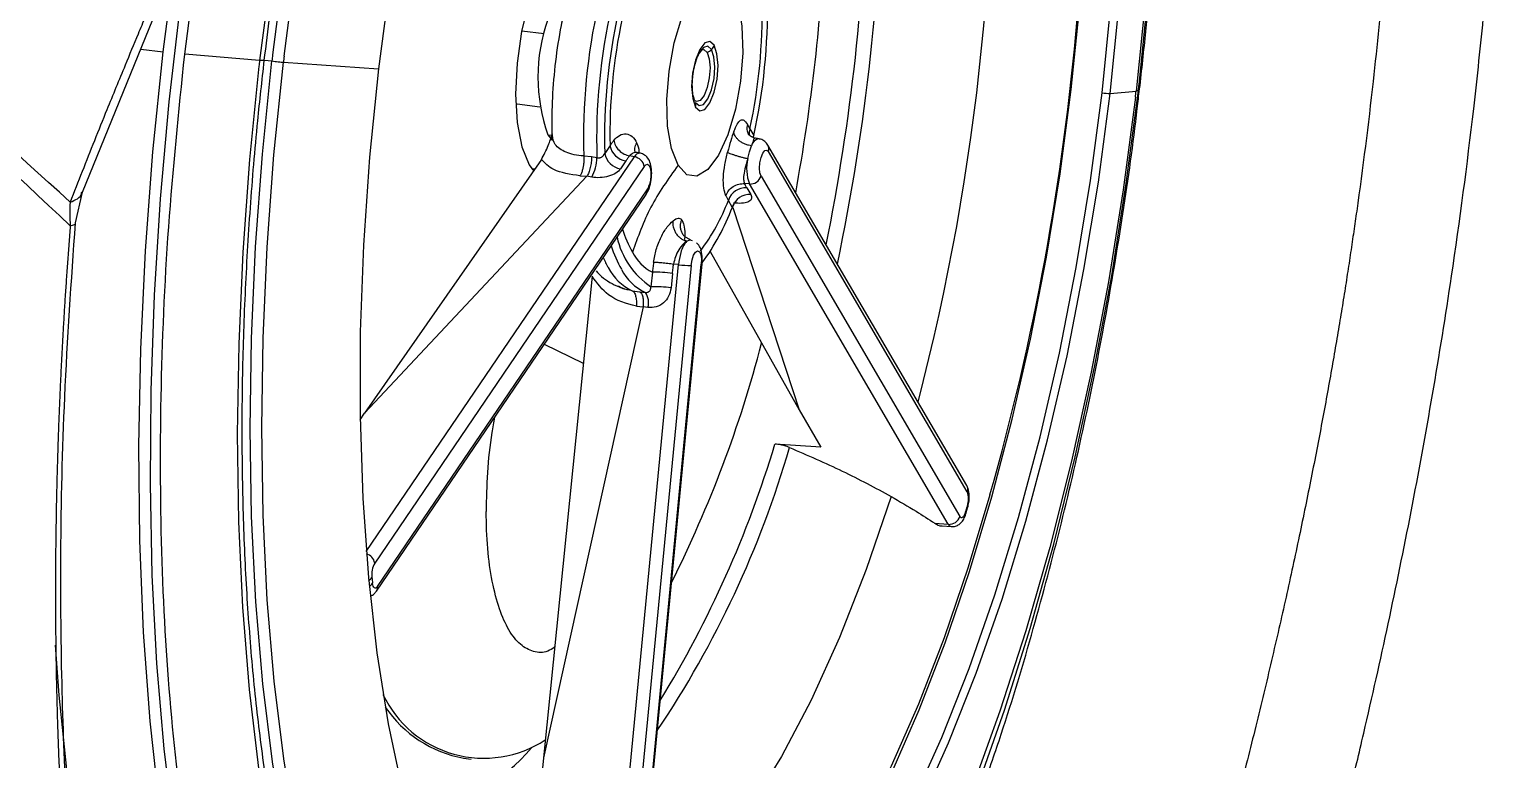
# Model space of a CAD drawing. Extents: x 525 to 613, y 487 to 635.
# Drawn here: x 536.536 to 539.407, y 549.477 to 550.895 of the extents above; entities that cross this region are included whole.
import ezdxf

# ---------------------------------------------------------------- set-up
doc = ezdxf.new("R2010")
doc.units = 0
doc.header["$MEASUREMENT"] = 0
doc.layers.add('1', color=4, linetype='Continuous')
doc.layers.add('STD TEST', color=3, linetype='Continuous')

# ---------------------------------------------------------------- blocks, each defined once
blk = doc.blocks.new('2023 VANGUARD')
at = {"layer": '1', "color": 3, "linetype": 'Continuous', "lineweight": 25}
for p, q in [((-32.3208, -42.1117), (-32.1768, -41.7588)), ((-31.4672, -41.7983), (-31.424, -41.8038)), ((-32.2074, -41.8337), (-32.1637, -41.8394)), ((-31.9764, -41.8558), (-32.122, -41.8439)), ((-31.9673, -41.8551), (-31.9525, -41.8569)), ((-31.9303, -41.8593), (-31.7458, -41.872)), ((-30.3243, -41.9204), (-30.2738, -41.9158)), ((-31.476, -41.9403), (-31.4323, -41.9459)), ((-31.4163, -42.0003), (-31.4089, -42.0103)), ((-31.4163, -42.0003), (-31.409, -42.0012)), ((-31.0241, -41.9887), (-31.0165, -42.0017)), ((-31.0174, -42.0056), (-31.0165, -42.0017)), ((-31.2957, -42.0213), (-31.306, -42.0365)), ((-31.0246, -42.0332), (-31.0207, -42.0217)), ((-31.0061, -42.0081), (-31.0164, -42.0062)), ((-30.6029, -42.6817), (-30.9892, -42.0205)), ((-31.4292, -42.0482), (-31.7725, -42.5409)), ((-31.7695, -42.8099), (-31.2485, -42.0432)), ((-31.3468, -42.0415), (-31.3318, -42.0427)), ((-31.3318, -42.0427), (-31.3212, -42.0445)), ((-31.265, -42.0512), (-31.2753, -42.0664)), ((-31.2485, -42.0432), (-31.258, -42.0415)), ((-31.2364, -42.0361), (-31.248, -42.034)), ((-31.0281, -42.0465), (-31.0246, -42.0332)), ((-30.6017, -42.694), (-30.9879, -42.0328)), ((-31.3405, -42.081), (-31.7725, -42.5409)), ((-31.2292, -42.0618), (-31.7528, -42.8324)), ((-31.4426, -42.0674), (-31.4474, -42.0668)), ((-31.3541, -42.0802), (-31.3405, -42.081)), ((-31.3314, -42.0826), (-31.3405, -42.081)), ((-31.0023, -42.0808), (-30.6161, -42.742)), ((-32.3343, -42.1714), (-32.3208, -42.1117)), ((-31.7494, -42.8867), (-31.2258, -42.1162)), ((-31.7474, -42.878), (-31.2238, -42.1075)), ((-31.0248, -42.0959), (-31.0344, -42.0952)), ((-31.0298, -42.1036), (-31.0222, -42.1166)), ((-30.6386, -42.7571), (-31.0248, -42.0959)), ((-31.0582, -42.1407), (-31.0658, -42.1277)), ((-31.0575, -42.1415), (-30.9283, -42.5349)), ((-31.0513, -42.1334), (-31.0544, -42.1331)), ((-31.1395, -42.2041), (-31.1502, -42.1983)), ((-31.1464, -42.2068), (-31.1407, -42.2041)), ((-31.1407, -42.2041), (-31.1362, -42.2056)), ((-31.1013, -42.2271), (-30.9283, -42.5349)), ((-31.3, -43.6844), (-31.1626, -42.2526)), ((-31.1382, -42.254), (-31.2756, -43.6857)), ((-31.2557, -43.6833), (-31.1184, -42.2516)), ((-31.2544, -43.6829), (-31.117, -42.2511)), ((-31.1626, -42.2526), (-31.1723, -42.2514)), ((-31.3307, -42.2749), (-31.4251, -43.2106)), ((-31.2135, -42.2674), (-31.2162, -42.2956)), ((-31.1744, -42.2696), (-31.1771, -42.2977)), ((-31.2526, -42.3033), (-31.2378, -42.3051)), ((-31.2378, -42.3051), (-31.2271, -42.3065)), ((-31.2313, -42.3348), (-31.4251, -43.2106)), ((-31.2446, -42.3335), (-31.2313, -42.3348)), ((-31.2222, -42.3359), (-31.2313, -42.3348)), ((-31.4236, -42.4073), (-31.3478, -42.4443)), ((-31.7813, -42.5538), (-31.7725, -42.5409)), ((-30.9283, -42.5349), (-30.886, -42.6074)), ((-30.9753, -42.6012), (-30.9747, -42.6012)), ((-30.886, -42.6074), (-30.9747, -42.6012)), ((-30.6045, -42.7367), (-30.601, -42.7249)), ((-30.665, -42.755), (-30.6386, -42.7571)), ((-30.6508, -42.7603), (-30.6328, -42.7616)), ((-31.5801, -43.2115), (-31.5654, -43.2134)), ((-31.4251, -43.2106), (-31.4401, -43.3676))]:
    blk.add_line(p, q, dxfattribs=at)
at = {"layer": '1', "color": 3, "linetype": 'Continuous', "lineweight": 25, "flags": 128}
for points in [[(-32.1425, -43.3521), (-32.1618, -43.1934), (-32.1759, -43.0276), (-32.1849, -42.8556), (-32.1887, -42.6784), (-32.1873, -42.4969), (-32.1807, -42.3121), (-32.1688, -42.1249), (-32.1519, -41.9364), (-32.1299, -41.7476), (-32.103, -41.5594), (-32.0714, -41.373), (-32.0351, -41.1891), (-31.9945, -41.009), (-31.9496, -40.8334), (-31.9008, -40.6634), (-31.8483, -40.4999), (-31.7924, -40.3437), (-31.7334, -40.1957)], [(-32.1637, -41.8394), (-32.1385, -41.6458), (-32.1083, -41.4535), (-32.0731, -41.2635), (-32.0333, -41.0769), (-31.9889, -40.8948), (-31.9403, -40.7181), (-31.8877, -40.5479), (-31.8314, -40.3851), (-31.7718, -40.2305), (-31.7091, -40.0852), (-31.6438, -39.9498), (-31.5761, -39.8252), (-31.5065, -39.7121), (-31.4353, -39.611), (-31.363, -39.5225), (-31.2899, -39.4472), (-31.2165, -39.3855), (-31.1431, -39.3376), (-31.0703, -39.3039), (-30.9983, -39.2846), (-30.9276, -39.2797)], [(-32.122, -41.8439), (-32.0971, -41.6521), (-32.0671, -41.4615), (-32.0323, -41.2732), (-31.9927, -41.0883), (-31.9488, -40.9078), (-31.9006, -40.7327), (-31.8485, -40.564), (-31.7927, -40.4026), (-31.7336, -40.2495), (-31.6715, -40.1055), (-31.6067, -39.9713), (-31.5396, -39.8478), (-31.4706, -39.7357), (-31.4001, -39.6355), (-31.3284, -39.5478), (-31.256, -39.4732), (-31.1833, -39.412), (-31.1106, -39.3646), (-31.0384, -39.3312), (-30.9671, -39.312), (-30.897, -39.3072)], [(-31.5478, -40.2244), (-31.6069, -40.3583), (-31.6632, -40.501), (-31.7163, -40.6519), (-31.766, -40.8099), (-31.8119, -40.9743), (-31.8538, -41.144), (-31.8914, -41.318), (-31.9245, -41.4953), (-31.9529, -41.6749), (-31.9764, -41.8558)], [(-31.9511, -41.8452), (-31.9272, -41.6643), (-31.8983, -41.4848), (-31.8646, -41.3077), (-31.8263, -41.1342), (-31.7837, -40.9653), (-31.7369, -40.8021), (-31.6864, -40.6455), (-31.6324, -40.4965), (-31.5753, -40.3561), (-31.5153, -40.225), (-31.453, -40.1042), (-31.3885, -39.9943), (-31.3224, -39.8961), (-31.2551, -39.81), (-31.1869, -39.7367), (-31.1212, -39.6789)], [(-30.6128, -39.6911), (-30.5905, -39.7132), (-30.5369, -39.7779), (-30.4868, -39.8556), (-30.4405, -39.9458), (-30.3982, -40.0479), (-30.3603, -40.1614), (-30.3269, -40.2854), (-30.2983, -40.4193), (-30.2746, -40.5622), (-30.256, -40.7132), (-30.2426, -40.8715), (-30.2345, -41.036), (-30.2317, -41.2057), (-30.2343, -41.3796), (-30.2422, -41.5567), (-30.2554, -41.7358), (-30.2738, -41.9158)], [(-31.929, -41.8476), (-31.9052, -41.6678), (-31.8764, -41.4894), (-31.8429, -41.3134), (-31.8049, -41.1409), (-31.7625, -40.9731), (-31.7161, -40.8108), (-31.6659, -40.6552), (-31.6122, -40.5071), (-31.5554, -40.3675), (-31.4958, -40.2373), (-31.4338, -40.1172), (-31.3697, -40.0079), (-31.304, -39.9103), (-31.2371, -39.8248), (-31.1872, -39.7698)], [(-30.2679, -41.9025), (-30.2497, -41.7215), (-30.2366, -41.5415), (-30.2286, -41.3635), (-30.2259, -41.1885), (-30.2284, -41.0176), (-30.2362, -40.8518), (-30.2492, -40.692), (-30.2672, -40.5392), (-30.2903, -40.3943), (-30.3182, -40.2581), (-30.3509, -40.1314), (-30.3881, -40.0149), (-30.4295, -39.9095), (-30.471, -39.8231)], [(-30.7975, -39.9256), (-30.8361, -39.9259), (-30.8978, -39.9381), (-30.9606, -39.9643), (-31.0239, -40.0045), (-31.0872, -40.0583), (-31.1502, -40.1253), (-31.2124, -40.2051), (-31.2733, -40.2971), (-31.3324, -40.4006), (-31.3895, -40.5149), (-31.4439, -40.6391), (-31.4955, -40.7724), (-31.5437, -40.9138), (-31.5882, -41.0622), (-31.6288, -41.2167), (-31.665, -41.3761), (-31.6968, -41.5392), (-31.7238, -41.7049), (-31.7458, -41.8719)], [(-30.3243, -41.9204), (-30.3074, -41.7531), (-30.2958, -41.5869), (-30.2895, -41.423), (-30.2885, -41.2624), (-30.293, -41.1064), (-30.3027, -40.9561), (-30.3178, -40.8125), (-30.338, -40.6768), (-30.3633, -40.5499), (-30.3933, -40.4326), (-30.428, -40.3259), (-30.4671, -40.2305), (-30.5103, -40.1471), (-30.5573, -40.0764), (-30.6076, -40.0187), (-30.6611, -39.9745), (-30.7173, -39.9442), (-30.757, -39.9316)], [(-30.3398, -41.9189), (-30.3227, -41.7488), (-30.311, -41.5799), (-30.3049, -41.4133), (-30.3044, -41.2504), (-30.3095, -41.0923), (-30.3202, -40.9403), (-30.3363, -40.7955), (-30.3578, -40.659), (-30.3845, -40.5319), (-30.4161, -40.415), (-30.4526, -40.3093), (-30.4935, -40.2156), (-30.5386, -40.1345), (-30.5875, -40.0668), (-30.6398, -40.0128), (-30.6953, -39.9731), (-30.7533, -39.9479), (-30.8136, -39.9374)], [(-30.7483, -43.239), (-30.695, -43.1176), (-30.6447, -42.9873), (-30.5975, -42.8491), (-30.554, -42.704), (-30.5143, -42.5531), (-30.4789, -42.3973), (-30.4478, -42.2379), (-30.4215, -42.0759), (-30.3999, -41.9126), (-30.3834, -41.7492), (-30.372, -41.5867), (-30.3658, -41.4264), (-30.3649, -41.2695), (-30.3692, -41.117), (-30.3787, -40.97), (-30.3934, -40.8297), (-30.4132, -40.697), (-30.4379, -40.5729), (-30.4672, -40.4583), (-30.5012, -40.354), (-30.5393, -40.2607)], [(-31.4244, -41.6703), (-31.4352, -41.6921), (-31.4535, -41.7423), (-31.4675, -41.7999), (-31.4763, -41.8609), (-31.4792, -41.9211), (-31.476, -41.9766), (-31.467, -42.0235), (-31.4528, -42.0586), (-31.4438, -42.0712)], [(-31.1636, -42.0595), (-31.1763, -42.0271), (-31.1838, -41.9833), (-31.1854, -41.9317), (-31.181, -41.8764), (-31.1711, -41.8218), (-31.1563, -41.7726), (-31.1378, -41.7325), (-31.1173, -41.7049), (-31.0963, -41.692), (-31.0765, -41.6948), (-31.0596, -41.7132)], [(-31.0596, -41.7132), (-31.0469, -41.7456), (-31.0394, -41.7894), (-31.0378, -41.841), (-31.0422, -41.8963), (-31.0521, -41.9508), (-31.0669, -42.0001), (-31.0853, -42.0402), (-31.1059, -42.0678), (-31.1269, -42.0807), (-31.1466, -42.0778), (-31.1636, -42.0595)], [(-31.0936, -41.8263), (-31.1019, -41.8189), (-31.1117, -41.8218), (-31.1216, -41.8345), (-31.1298, -41.8551), (-31.1354, -41.8805), (-31.1372, -41.9067), (-31.1352, -41.9299), (-31.1296, -41.9464)], [(-31.1296, -41.9464), (-31.1213, -41.9538), (-31.1114, -41.9509), (-31.1016, -41.9382), (-31.0933, -41.9176), (-31.0878, -41.8922), (-31.0859, -41.8659), (-31.088, -41.8428), (-31.0936, -41.8263)], [(-31.0986, -41.8346), (-31.1058, -41.8283), (-31.1142, -41.8308), (-31.1226, -41.8417), (-31.1233, -41.843)], [(-31.5908, -44.4552), (-31.5997, -44.4531), (-31.6667, -44.429), (-31.7311, -44.3906), (-31.7928, -44.3382), (-31.8513, -44.2719), (-31.9063, -44.1923), (-31.9576, -44.0996), (-32.0048, -43.9945), (-32.0476, -43.8775), (-32.0858, -43.7492), (-32.1193, -43.6105), (-32.1478, -43.4621), (-32.1712, -43.3047), (-32.1892, -43.1394), (-32.202, -42.9669), (-32.2092, -42.7883), (-32.211, -42.6046), (-32.2073, -42.4168), (-32.1982, -42.226), (-32.1836, -42.0331), (-32.1637, -41.8394)], [(-31.6892, -44.0059), (-31.7382, -43.9296), (-31.7848, -43.8389), (-31.8274, -43.7361), (-31.8655, -43.622), (-31.8991, -43.4972), (-31.9279, -43.3626), (-31.9517, -43.2188), (-31.9704, -43.0668), (-31.9839, -42.9076), (-31.992, -42.7421), (-31.9948, -42.5713), (-31.9923, -42.3963), (-31.9843, -42.2182), (-31.971, -42.0381), (-31.9525, -41.8569)], [(-31.1072, -41.8401), (-31.103, -41.8525), (-31.1015, -41.8699), (-31.1029, -41.8896), (-31.107, -41.9086), (-31.1132, -41.924), (-31.1206, -41.9336), (-31.128, -41.9357), (-31.1304, -41.9346)], [(-31.1295, -41.9374), (-31.1223, -41.9437), (-31.1139, -41.9413), (-31.1055, -41.9304), (-31.0984, -41.9127), (-31.0937, -41.891), (-31.0921, -41.8686), (-31.0938, -41.8488), (-31.0986, -41.8346)], [(-31.118, -41.835), (-31.1135, -41.8346), (-31.1072, -41.8401)], [(-31.9777, -41.8672), (-31.996, -42.0482), (-32.0091, -42.2283), (-32.017, -42.4063), (-32.0198, -42.5813), (-32.0172, -42.7522), (-32.0095, -42.918), (-31.9965, -43.0778), (-31.9784, -43.2306)], [(-31.7314, -43.8941), (-31.7637, -43.8293), (-31.8059, -43.7272), (-31.8439, -43.6137), (-31.8772, -43.4897), (-31.9059, -43.3558), (-31.9295, -43.2129), (-31.9481, -43.0619), (-31.9615, -42.9036), (-31.9696, -42.7391), (-31.9724, -42.5694), (-31.9698, -42.3954), (-31.9619, -42.2184), (-31.9487, -42.0393), (-31.9303, -41.8593)], [(-31.7458, -41.8719), (-31.7631, -42.0438), (-31.7748, -42.2145), (-31.7809, -42.3829), (-31.7813, -42.5475), (-31.7761, -42.7072), (-31.7652, -42.8607), (-31.7488, -43.0068), (-31.7269, -43.1445), (-31.6998, -43.2727), (-31.6676, -43.3904), (-31.6306, -43.4968), (-31.589, -43.591), (-31.5433, -43.6722), (-31.4936, -43.74), (-31.4405, -43.7937), (-31.3843, -43.833), (-31.3374, -43.8538)], [(-30.9174, -43.9263), (-30.8887, -43.8857), (-30.8232, -43.7831), (-30.7595, -43.6695), (-30.6979, -43.5453), (-30.6387, -43.4115), (-30.5824, -43.2688), (-30.5293, -43.1179), (-30.4796, -42.9598), (-30.4337, -42.7955), (-30.3919, -42.6258), (-30.3543, -42.4518), (-30.3212, -42.2744), (-30.2928, -42.0948), (-30.2692, -41.914)], [(-31.4788, -41.9396), (-31.4774, -41.9401), (-31.476, -41.9403)], [(-31.2735, -43.8524), (-31.2111, -43.847), (-31.1474, -43.8268), (-31.083, -43.7919), (-31.0183, -43.7426), (-30.9538, -43.6792), (-30.89, -43.6022), (-30.8274, -43.5122), (-30.7665, -43.4099), (-30.7076, -43.296), (-30.6514, -43.1716), (-30.5981, -43.0373), (-30.5483, -42.8944), (-30.5022, -42.7439), (-30.4603, -42.587), (-30.4228, -42.4247), (-30.3901, -42.2584), (-30.3623, -42.0894), (-30.3398, -41.9189)], [(-30.2752, -41.9275), (-30.299, -42.1073), (-30.3277, -42.2857), (-30.3612, -42.4617), (-30.3993, -42.6342), (-30.4416, -42.8021), (-30.4881, -42.9643), (-30.5383, -43.12), (-30.5919, -43.268), (-30.6487, -43.4076), (-30.7083, -43.5379), (-30.7703, -43.658), (-30.8344, -43.7672), (-30.9001, -43.8648), (-30.967, -43.9504), (-31.0348, -44.0232), (-31.103, -44.0829), (-31.1711, -44.1292), (-31.22, -44.1539)], [(-31.1643, -43.8517), (-31.1375, -43.8414), (-31.0726, -43.8063), (-31.0075, -43.7566), (-30.9425, -43.6927), (-30.8783, -43.6152), (-30.8153, -43.5246), (-30.7539, -43.4216), (-30.6947, -43.307), (-30.638, -43.1816), (-30.5844, -43.0465), (-30.5342, -42.9026), (-30.4878, -42.7511), (-30.4456, -42.593), (-30.4079, -42.4297), (-30.375, -42.2623), (-30.347, -42.0921), (-30.3243, -41.9204)], [(-31.0023, -42.0808), (-31.0046, -42.0742), (-31.0054, -42.065), (-31.0046, -42.0545), (-31.0024, -42.0443), (-30.9991, -42.0361), (-30.9952, -42.031), (-30.9913, -42.0299), (-30.9879, -42.0328)], [(-31.2292, -42.0618), (-31.2259, -42.0584), (-31.2227, -42.0577), (-31.2198, -42.0599), (-31.2177, -42.0647), (-31.2165, -42.0716), (-31.2163, -42.0799), (-31.2173, -42.0887), (-31.2192, -42.0971)], [(-31.0532, -42.1309), (-31.0528, -42.1313), (-31.0513, -42.1334)], [(-31.1382, -42.254), (-31.1365, -42.2435), (-31.1335, -42.2345), (-31.1297, -42.2283), (-31.1257, -42.2258), (-31.1221, -42.2274), (-31.1194, -42.2328), (-31.1181, -42.2413), (-31.1184, -42.2516)], [(-31.117, -42.2511), (-31.1173, -42.2514), (-31.1184, -42.2516)], [(-30.5577, -42.6999), (-30.5999, -42.8405), (-30.6466, -42.9774), (-30.6965, -43.1065), (-30.7493, -43.2267), (-30.8045, -43.3374), (-30.8618, -43.4376), (-30.9207, -43.5266), (-30.9809, -43.6039), (-31.0419, -43.6687), (-31.1033, -43.7208), (-31.1646, -43.7597), (-31.2254, -43.785), (-31.2852, -43.7968), (-31.3436, -43.7947), (-31.4002, -43.779), (-31.4546, -43.7496), (-31.5063, -43.7068), (-31.5551, -43.6509), (-31.5569, -43.6486)], [(-30.7499, -42.703), (-30.7979, -42.8448), (-30.8497, -42.9771), (-30.9049, -43.0987), (-30.9628, -43.2084), (-31.023, -43.3052), (-31.0849, -43.388), (-31.1478, -43.4561), (-31.2111, -43.5089), (-31.2395, -43.5274)], [(-30.6051, -42.7333), (-30.6063, -42.7367), (-30.6076, -42.7395), (-30.6091, -42.7418), (-30.6106, -42.7434), (-30.6121, -42.7442), (-30.6136, -42.7442), (-30.6149, -42.7435), (-30.6161, -42.742)], [(-31.7474, -42.878), (-31.7489, -42.8798), (-31.7504, -42.8809), (-31.7519, -42.8812), (-31.7533, -42.8808), (-31.7546, -42.8795), (-31.7556, -42.8776), (-31.7564, -42.875), (-31.757, -42.8718)], [(-32.3738, -42.9918), (-32.3664, -43.0893), (-32.3497, -43.2521), (-32.3279, -43.4074), (-32.3011, -43.5544), (-32.2696, -43.6923), (-32.2335, -43.8203), (-32.1929, -43.9379), (-32.1481, -44.0442), (-32.0994, -44.1389), (-32.0469, -44.2214), (-31.9911, -44.2912), (-31.932, -44.3479), (-31.8702, -44.3914), (-31.8059, -44.4212), (-31.7394, -44.4374), (-31.7366, -44.4377)]]:
    blk.add_lwpolyline(points, dxfattribs=at)
at = {"layer": '1', "color": 3, "linetype": 'Continuous', "lineweight": 25}
for centre, radius, start, end in [((-35.277, -41.3573), 4.9066, 344.1196, 6.0989), ((-35.0537, -41.3823), 4.5023, 345.3653, 3.1641), ((-34.9232, -41.397), 4.1579, 348.1373, 359.4234), ((-34.9386, -41.3948), 4.1445, 348.5949, 358.7901), ((-34.6703, -41.4291), 3.7973, 349.6232, 357.3777), ((-32.0625, -41.7646), 1.0623, 347.8204, 1.2189), ((-32.1288, -41.756), 1.1391, 347.546, 0.9785), ((-30.1833, -42.005), 1.164, 167.2462, 181.7931), ((-30.1577, -42.0083), 1.1641, 167.2581, 181.7812), ((-30.1715, -42.0066), 1.1349, 167.5318, 181.5074), ((-31.0994, -41.8875), 0.3364, 160.6857, 199.589), ((-30.2337, -41.9987), 1.0623, 167.8204, 181.2189), ((-31.113, -41.8202), 0.0204, 314.9988, 342.7513), ((-25.3506, -42.6268), 6.6706, 173.36288, 173.46198), ((-25.4813, -42.6099), 6.5149, 173.259, 173.36288), ((-25.4982, -42.6078), 6.4756, 173.2588, 173.3627), ((-31.115, -41.8184), 0.0231, 289.853, 315.3608), ((-36.706, -41.1673), 6.4756, 353.2588, 353.36307), ((-36.8951, -41.143), 6.6706, 353.36288, 353.46198), ((-31.1449, -41.9416), 0.016, 342.6586, 15.3179), ((-30.313, -41.7268), 0.1939, 262.0459, 266.6398), ((-30.9996, -41.9963), 0.0257, 162.6676, 191.9727), ((-31.259, -42.0142), 0.0375, 190.9204, 260.7826), ((-31.0038, -42.0252), 0.0172, 97.5936, 168.2698), ((-31.0026, -42.0281), 0.0154, 342.1176, 29.4332), ((-31.3973, -42.0446), 0.0761, 330, 0.0259), ((-31.2693, -42.0294), 0.0375, 190.9204, 260.7826), ((-31.2372, -42.0483), 0.0124, 91.4383, 155.3504), ((-31.2522, -42.0663), 0.0234, 10.9204, 80.7826), ((-30.947, -42.0659), 0.0834, 166.5656, 201.0748), ((-31.0234, -42.0738), 0.0222, 266.2133, 341.5463), ((-31.2362, -42.1092), 0.0125, 326.4406, 8.2555), ((-31.2563, -42.0869), 0.0385, 327.6476, 344.5376), ((-31.0322, -42.1389), 0.0355, 86.2133, 161.5463), ((-31.0246, -42.1519), 0.0355, 86.2133, 161.5463), ((-31.4509, -41.9798), 0.4125, 323.2771, 338.9919), ((-31.4724, -41.9866), 0.442, 323.5851, 339.5917), ((-31.1305, -42.1661), 0.1552, 192.2906, 236.4936), ((-31.0448, -42.1111), 0.2381, 197.7116, 209.4543), ((-31.0498, -42.135), 0.2571, 198.4085, 209.5254), ((-31.1696, -42.1856), 0.0929, 207.3474, 241.8041), ((-31.0389, -42.2642), 0.1242, 163.5965, 174.668), ((-31.1085, -42.2409), 0.051, 138.0661, 166.5959), ((-31.1111, -42.1497), 0.2171, 204.2454, 210.0659), ((-31.2117, -42.2143), 0.0979, 206.7879, 245.2813), ((-31.1426, -42.1131), 0.141, 261.8327, 271.792), ((-31.186, -42.2176), 0.098, 206.7997, 245.2082), ((-31.2064, -42.4929), 0.2256, 81.8327, 91.792), ((-31.2557, -42.3265), 0.0349, 344.2264, 34.9233), ((-31.2091, -42.521), 0.2256, 81.8327, 91.792), ((-33.3054, -41.8029), 2.3816, 333.3694, 345.3493), ((-33.0091, -41.9897), 2.1237, 328.4974, 343.268), ((-32.8269, -42.0646), 1.9567, 326.0385, 343.8829), ((-30.6163, -42.6893), 0.0154, 342.1175, 29.4386), ((-30.6408, -42.7079), 0.0416, 340.751, 19.6013), ((-30.6371, -42.735), 0.0222, 266.2133, 341.5463), ((-34.6657, -41.5082), 4.2414, 343.2115, 343.2939), ((-30.6084, -42.7356), 0.004, 345.2571, 35.3865), ((-34.6821, -41.5033), 4.2585, 343.2939, 343.376), ((-30.6048, -42.7239), 0.00391, 345.41, 36.0495), ((-30.6317, -42.7542), 0.00742, 202.5384, 261.8973), ((-31.7757, -42.8368), 0.0233, 10.8772, 73.5928), ((-31.7113, -42.8551), 0.0474, 151.3868, 186.8064), ((-31.7716, -42.8506), 0.0166, 294.1536, 322.8353), ((-28.5074, -42.4797), 3.2731, 186.6838, 186.8795), ((-31.7704, -42.8617), 0.0168, 293.6674, 323.151), ((-31.7598, -42.8798), 0.0125, 326.4192, 8.256), ((-31.5408, -42.9944), 0.2172, 205.5236, 303.3343), ((-31.5361, -42.9772), 0.2384, 214.4577, 259.3691), ((-31.6824, -43.0019), 0.3008, 272.8325, 321.0303)]:
    blk.add_arc(centre, radius, start, end, dxfattribs=at)
for points, knots in [([(-31.9674, -41.856), (-31.9638, -41.8263), (-31.9535, -41.7401), (-31.9329, -41.5978), (-31.9045, -41.4302), (-31.8719, -41.2651), (-31.8354, -41.1033), (-31.7952, -40.9456), (-31.7515, -40.793), (-31.7046, -40.6462), (-31.6547, -40.5061), (-31.6021, -40.3734), (-31.5471, -40.2488), (-31.4901, -40.1331), (-31.4314, -40.0268), (-31.3713, -39.9305), (-31.3104, -39.8447), (-31.249, -39.7699), (-31.1875, -39.7065), (-31.1264, -39.6545), (-31.0663, -39.6145), (-31.0096, -39.5863), (-30.9741, -39.5771), (-30.9575, -39.5728)], [0, 0, 0, 0, 0.025894, 0.07514, 0.124393, 0.173641, 0.222879, 0.272105, 0.321313, 0.3705, 0.419659, 0.468784, 0.517866, 0.566897, 0.615866, 0.664762, 0.713573, 0.762294, 0.810931, 0.859518, 0.908116, 0.956871, 1, 1, 1, 1]), ([(-29.9384, -43.5941), (-29.9354, -43.5825), (-29.9293, -43.5594), (-29.9203, -43.5245), (-29.9113, -43.4895), (-29.9024, -43.4544), (-29.8935, -43.4191), (-29.8846, -43.3838), (-29.8759, -43.3483), (-29.8671, -43.3127), (-29.8523, -43.2512), (-29.8239, -43.1313), (-29.7834, -42.9503), (-29.7231, -42.6558), (-29.6653, -42.3212), (-29.6223, -41.9962), (-29.5952, -41.7402), (-29.576, -41.5068), (-29.5637, -41.2905), (-29.5569, -41.1102), (-29.5539, -40.98), (-29.5526, -40.861), (-29.5524, -40.7682), (-29.5528, -40.6877), (-29.5536, -40.6191), (-29.5547, -40.5509), (-29.5562, -40.4831), (-29.558, -40.4159), (-29.5601, -40.349), (-29.5618, -40.3049), (-29.5626, -40.2829)], [0, 0, 0, 0, 0.011183, 0.022358, 0.033525, 0.044686, 0.055842, 0.066993, 0.078141, 0.089287, 0.100432, 0.135623, 0.200594, 0.266002, 0.400926, 0.495861, 0.550281, 0.624842, 0.700647, 0.741565, 0.786102, 0.81807, 0.850019, 0.871373, 0.892739, 0.914122, 0.935533, 0.956978, 0.978464, 1, 1, 1, 1]), ([(-29.7721, -40.3564), (-29.7716, -40.3674), (-29.7706, -40.3893), (-29.7692, -40.4219), (-29.7679, -40.454), (-29.7667, -40.4855), (-29.7656, -40.5164), (-29.7646, -40.5467), (-29.7637, -40.5765), (-29.7628, -40.6057), (-29.7621, -40.6342), (-29.7615, -40.6622), (-29.7609, -40.6896), (-29.7604, -40.7163), (-29.76, -40.7424), (-29.7597, -40.7679), (-29.7594, -40.7927), (-29.7592, -40.8169), (-29.759, -40.8405), (-29.7589, -40.8634), (-29.7589, -40.8856), (-29.7589, -40.9072), (-29.7589, -40.9281), (-29.759, -40.9484), (-29.7591, -40.9679), (-29.7593, -40.9868), (-29.7595, -41.0051), (-29.7597, -41.0226), (-29.7599, -41.0394), (-29.7602, -41.0556), (-29.7605, -41.071), (-29.7607, -41.0858), (-29.761, -41.0999), (-29.7613, -41.1132), (-29.7616, -41.1258), (-29.7619, -41.1378), (-29.7622, -41.149), (-29.7625, -41.1595), (-29.7628, -41.1693), (-29.763, -41.1784), (-29.7633, -41.1867), (-29.7635, -41.1944), (-29.7637, -41.2013), (-29.7639, -41.2074), (-29.7641, -41.2129), (-29.7643, -41.2176), (-29.7644, -41.2216), (-29.7676, -41.3116), (-29.7752, -41.4659), (-29.7922, -41.6904), (-29.8139, -41.9104), (-29.8351, -42.0779), (-29.851, -42.1885), (-29.857, -42.2294), (-29.8635, -42.2718), (-29.8704, -42.3158), (-29.8779, -42.3613), (-29.8858, -42.4084), (-29.8942, -42.4571), (-29.9032, -42.5073), (-29.9128, -42.559), (-29.9229, -42.6123), (-29.9336, -42.6671), (-29.945, -42.7233), (-29.9569, -42.7807), (-29.9695, -42.8394), (-29.9826, -42.8993), (-29.9964, -42.9603), (-30.0108, -43.0225), (-30.0258, -43.0858), (-30.0414, -43.1502), (-30.0577, -43.2156), (-30.0745, -43.2821), (-30.092, -43.3496), (-30.11, -43.4181), (-30.1223, -43.4638), (-30.1285, -43.4868)], [0, 0, 0, 0, 0.01148, 0.0227094, 0.0336905, 0.0444253, 0.0549157, 0.0651635, 0.0751703, 0.0849377, 0.0944671, 0.1037597, 0.1128167, 0.1216391, 0.1302279, 0.138584, 0.1467081, 0.1546009, 0.162263, 0.1696949, 0.1768972, 0.1838701, 0.190614, 0.1971292, 0.2034159, 0.2094742, 0.2153044, 0.2209065, 0.2262805, 0.2314265, 0.2363444, 0.2410343, 0.245496, 0.2497296, 0.2537349, 0.2575121, 0.2610608, 0.264381, 0.2674726, 0.2703353, 0.2729691, 0.2753738, 0.2775493, 0.2794955, 0.2812122, 0.2826994, 0.2839569, 0.2849848, 0.3675931, 0.4281983, 0.492971, 0.57053, 0.5826463, 0.5952569, 0.6083643, 0.6219715, 0.636082, 0.6507, 0.6658303, 0.6814784, 0.697655, 0.7143699, 0.7316084, 0.7493511, 0.7675702, 0.7862553, 0.8054102, 0.8250393, 0.8451482, 0.8657431, 0.8868314, 0.9084213, 0.9305221, 0.9531444, 0.9762994, 1, 1, 1, 1]), ([(-30.2669, -41.9113), (-30.2628, -41.874), (-30.251, -41.7682), (-30.2364, -41.5932), (-30.2251, -41.3863), (-30.2204, -41.1783), (-30.223, -40.9688), (-30.2293, -40.8027), (-30.2378, -40.7075), (-30.2401, -40.6816)], [0, 0, 0, 0, 0.089725, 0.254748, 0.420823, 0.588842, 0.759765, 0.934674, 1, 1, 1, 1]), ([(-32.1983, -41.7707), (-32.2031, -41.782), (-32.2163, -41.8135), (-32.2414, -41.874), (-32.2698, -41.943), (-32.2975, -42.0118), (-32.3213, -42.0717), (-32.3368, -42.1114), (-32.3446, -42.1312)], [0, 0, 0, 0, 0.093473, 0.260179, 0.499996, 0.666774, 0.833445, 1, 1, 1, 1]), ([(-31.3833, -41.7519), (-31.3859, -41.7638), (-31.3934, -41.7984), (-31.4025, -41.8578), (-31.4084, -41.9272), (-31.4093, -41.9784), (-31.4083, -42.0056), (-31.4081, -42.0116)], [0, 0, 0, 0, 0.140537, 0.406983, 0.673239, 0.927664, 1, 1, 1, 1]), ([(-31.5584, -44.1567), (-31.5675, -44.1519), (-31.5942, -44.1376), (-31.637, -44.1007), (-31.6861, -44.0471), (-31.7326, -43.9818), (-31.7764, -43.9056), (-31.8171, -43.8185), (-31.8546, -43.7211), (-31.8886, -43.6138), (-31.9188, -43.4971), (-31.945, -43.3716), (-31.967, -43.238), (-31.9847, -43.0971), (-31.9979, -42.9496), (-32.0066, -42.7963), (-32.0107, -42.6381), (-32.0102, -42.4758), (-32.005, -42.3104), (-31.9951, -42.1426), (-31.9824, -41.9907), (-31.9718, -41.8951), (-31.9674, -41.856)], [0, 0, 0, 0, 0.027778, 0.081077, 0.133378, 0.185164, 0.236757, 0.288322, 0.339925, 0.391606, 0.443372, 0.495219, 0.547137, 0.599116, 0.651144, 0.703212, 0.755313, 0.807439, 0.859586, 0.911747, 0.96392, 1, 1, 1, 1]), ([(-31.9675, -41.856), (-31.9677, -41.8561), (-31.968, -41.8563), (-31.971, -41.8562), (-31.9746, -41.8559), (-31.9764, -41.8558)], [0, 0, 0, 0, 0.315214, 0.657607, 1, 1, 1, 1]), ([(-31.1347, -41.8866), (-31.1339, -41.8804), (-31.1321, -41.8673), (-31.1274, -41.8517), (-31.1242, -41.8454), (-31.1231, -41.8432)], [0, 0, 0, 0, 0.36942, 0.775518, 1, 1, 1, 1]), ([(-31.1231, -41.8432), (-31.1226, -41.8421), (-31.1208, -41.838), (-31.1184, -41.8351), (-31.1169, -41.8347), (-31.1184, -41.8351), (-31.1187, -41.8352)], [0, 0, 0, 0, 0.152306, 0.55778, 0.911305, 1, 1, 1, 1]), ([(-31.1309, -41.9341), (-31.1314, -41.933), (-31.1326, -41.9305), (-31.135, -41.9209), (-31.136, -41.9068), (-31.136, -41.8941), (-31.1348, -41.8872), (-31.1347, -41.8866)], [0, 0, 0, 0, 0.197446, 0.411949, 0.673846, 0.97239, 1, 1, 1, 1]), ([(-30.5751, -43.278), (-30.5633, -43.2447), (-30.5278, -43.1448), (-30.4767, -42.9744), (-30.4214, -42.7692), (-30.3738, -42.5642), (-30.3329, -42.3595), (-30.2989, -42.1546), (-30.2772, -42.0051), (-30.2687, -41.9239), (-30.2674, -41.9112)], [0, 0, 0, 0, 0.078114, 0.234106, 0.386401, 0.535673, 0.68271, 0.828278, 0.973105, 1, 1, 1, 1]), ([(-31.1308, -41.9344), (-31.1307, -41.9345), (-31.1304, -41.9347), (-31.1307, -41.9344), (-31.1309, -41.9341)], [0, 0, 0, 0, 0.28463, 1, 1, 1, 1]), ([(-31.0551, -41.9936), (-31.0529, -41.9884), (-31.0485, -41.9779), (-31.042, -41.971), (-31.0354, -41.9705), (-31.0312, -41.9768), (-31.029, -41.98)], [0, 0, 0, 0, 0.2426, 0.490114, 0.742598, 1, 1, 1, 1]), ([(-31.4292, -42.0482), (-31.4245, -42.0397), (-31.4165, -42.0254), (-31.4103, -42.0058), (-31.4078, -41.9978)], [0, 0, 0, 0, 0.595111, 1, 1, 1, 1]), ([(-31.3468, -42.0415), (-31.3532, -42.0408), (-31.3658, -42.0395), (-31.3816, -42.0345), (-31.3939, -42.0277), (-31.4053, -42.0173), (-31.4069, -42.0077), (-31.4078, -42.0015)], [0, 0, 0, 0, 0.183571, 0.362138, 0.53605, 0.705632, 1, 1, 1, 1]), ([(-31.2883, -42.0112), (-31.2848, -42.0075), (-31.2774, -41.9997), (-31.2647, -41.9975), (-31.2521, -42.0019), (-31.2464, -42.0116), (-31.2436, -42.0163)], [0, 0, 0, 0, 0.2426453, 0.504155, 0.7630513, 1, 1, 1, 1]), ([(-31.0551, -41.9936), (-31.0572, -41.9996), (-31.0613, -42.0114), (-31.0653, -42.0266), (-31.0673, -42.0342)], [0, 0, 0, 0, 0.500601, 1, 1, 1, 1]), ([(-31.0207, -42.0217), (-31.0226, -42.0214), (-31.0268, -42.0208), (-31.0331, -42.0187), (-31.0393, -42.0158), (-31.045, -42.0119), (-31.0496, -42.0074), (-31.0529, -42.0026), (-31.0548, -41.998), (-31.055, -41.995), (-31.0551, -41.9936)], [0, 0, 0, 0, 0.1149, 0.238039, 0.367356, 0.499999, 0.632642, 0.761959, 0.885099, 1, 1, 1, 1]), ([(-31.029, -41.98), (-31.0297, -41.9835), (-31.031, -41.9901), (-31.0283, -41.996), (-31.027, -41.9988)], [0, 0, 0, 0, 0.5196435, 1, 1, 1, 1]), ([(-31.0241, -41.9887), (-31.025, -41.9871), (-31.0268, -41.9841), (-31.0283, -41.9813), (-31.029, -41.98)], [0, 0, 0, 0, 0.560034, 1, 1, 1, 1]), ([(-31.0138, -42.007), (-31.0172, -42.0057), (-31.0242, -42.0029), (-31.0263, -42.0001), (-31.0274, -41.9986)], [0, 0, 0, 0, 0.47672, 1, 1, 1, 1]), ([(-31.2883, -42.0112), (-31.2897, -42.0131), (-31.2923, -42.0164), (-31.2947, -42.0198), (-31.2957, -42.0213)], [0, 0, 0, 0, 0.559958, 1, 1, 1, 1]), ([(-31.2883, -42.0112), (-31.2875, -42.0145), (-31.2859, -42.0212), (-31.2787, -42.0308), (-31.2688, -42.0383), (-31.2615, -42.0405), (-31.258, -42.0415)], [0, 0, 0, 0, 0.24087, 0.5, 0.75913, 1, 1, 1, 1]), ([(-31.2464, -42.0355), (-31.2469, -42.034), (-31.248, -42.0311), (-31.2478, -42.0261), (-31.2464, -42.021), (-31.2445, -42.0178), (-31.2436, -42.0163)], [0, 0, 0, 0, 0.243249, 0.509642, 0.763308, 1, 1, 1, 1]), ([(-31.239, -42.0357), (-31.239, -42.035), (-31.2389, -42.0271), (-31.2414, -42.0215), (-31.2436, -42.0163)], [0, 0, 0, 0, 0.0893966, 1, 1, 1, 1]), ([(-31.0142, -42.0074), (-31.0145, -42.0074), (-31.0161, -42.0072), (-31.0182, -42.0124), (-31.02, -42.0191), (-31.0207, -42.0217)], [0, 0, 0, 0, 0.14462, 0.674754, 1, 1, 1, 1]), ([(-30.9892, -42.0205), (-30.991, -42.018), (-30.9945, -42.0131), (-31.0011, -42.0089), (-31.0052, -42.0086), (-31.0062, -42.0085)], [0, 0, 0, 0, 0.450667, 0.866223, 1, 1, 1, 1]), ([(-31.3541, -42.0802), (-31.3729, -42.0772), (-31.4068, -42.0718), (-31.4223, -42.0555), (-31.4292, -42.0482)], [0, 0, 0, 0, 0.5547807, 1, 1, 1, 1]), ([(-31.3468, -42.0415), (-31.3466, -42.0436), (-31.3464, -42.0479), (-31.3468, -42.0548), (-31.3476, -42.0615), (-31.3486, -42.0657), (-31.3491, -42.0678)], [0, 0, 0, 0, 0.249247, 0.498639, 0.749169, 1, 1, 1, 1]), ([(-31.3212, -42.0445), (-31.3205, -42.0447), (-31.3191, -42.045), (-31.3169, -42.045), (-31.3146, -42.0446), (-31.3124, -42.0438), (-31.3103, -42.0425), (-31.3078, -42.0403), (-31.3068, -42.038), (-31.306, -42.0365)], [0, 0, 0, 0, 0.111882, 0.22461, 0.339862, 0.459189, 0.583953, 0.715297, 1, 1, 1, 1]), ([(-31.265, -42.0512), (-31.2637, -42.0494), (-31.2615, -42.0461), (-31.259, -42.0429), (-31.258, -42.0415)], [0, 0, 0, 0, 0.559995, 1, 1, 1, 1]), ([(-31.243, -42.0349), (-31.2459, -42.0349), (-31.2513, -42.0347), (-31.2558, -42.0393), (-31.258, -42.0415)], [0, 0, 0, 0, 0.5217575, 1, 1, 1, 1]), ([(-31.1636, -42.0595), (-31.1826, -42.0862), (-31.2206, -42.1395), (-31.2416, -42.1987), (-31.2521, -42.2282)], [0, 0, 0, 0, 0.5, 1, 1, 1, 1]), ([(-31.2258, -42.1162), (-31.224, -42.113), (-31.2198, -42.1059), (-31.216, -42.0915), (-31.2143, -42.0747), (-31.2157, -42.0598), (-31.2198, -42.0479), (-31.2274, -42.0399), (-31.2341, -42.036), (-31.2374, -42.0361), (-31.2377, -42.0361)], [0, 0, 0, 0, 0.125309, 0.286536, 0.453444, 0.619304, 0.769664, 0.892661, 0.991583, 1, 1, 1, 1]), ([(-31.0706, -42.1186), (-31.0722, -42.114), (-31.0756, -42.1046), (-31.076, -42.0833), (-31.0731, -42.0591), (-31.0692, -42.0422), (-31.0673, -42.0342)], [0, 0, 0, 0, 0.24267, 0.504171, 0.763958, 1, 1, 1, 1]), ([(-31.0673, -42.0342), (-31.0668, -42.0345), (-31.066, -42.0351), (-31.063, -42.0364), (-31.0588, -42.038), (-31.0534, -42.0398), (-31.0471, -42.0417), (-31.0406, -42.0435), (-31.0341, -42.0452), (-31.0301, -42.0461), (-31.0281, -42.0465)], [0, 0, 0, 0, 0.114901, 0.23804, 0.367358, 0.5, 0.632643, 0.76196, 0.885099, 1, 1, 1, 1]), ([(-31.0281, -42.0465), (-31.0293, -42.0502), (-31.0325, -42.0599), (-31.0357, -42.0743), (-31.0368, -42.0873), (-31.0352, -42.0926), (-31.0344, -42.0952)], [0, 0, 0, 0, 0.192824, 0.503678, 0.762726, 1, 1, 1, 1]), ([(-31.3491, -42.0678), (-31.3498, -42.0702), (-31.3512, -42.0751), (-31.3531, -42.0785), (-31.3541, -42.0802)], [0, 0, 0, 0, 0.500663, 1, 1, 1, 1]), ([(-31.2753, -42.0664), (-31.278, -42.0694), (-31.2834, -42.0753), (-31.298, -42.0814), (-31.315, -42.0844), (-31.326, -42.0832), (-31.3314, -42.0826)], [0, 0, 0, 0, 0.253809, 0.50482, 0.753656, 1, 1, 1, 1]), ([(-32.3446, -42.1312), (-32.3345, -42.127), (-32.3227, -42.122), (-32.3222, -42.1124), (-32.3221, -42.1111)], [0, 0, 0, 0, 0.8557969, 1, 1, 1, 1]), ([(-31.0706, -42.1186), (-31.0692, -42.1153), (-31.0662, -42.1084), (-31.0571, -42.1003), (-31.0458, -42.0952), (-31.0381, -42.0952), (-31.0344, -42.0952)], [0, 0, 0, 0, 0.24087, 0.5, 0.75913, 1, 1, 1, 1]), ([(-31.0222, -42.1166), (-31.0213, -42.1192), (-31.0194, -42.1243), (-31.025, -42.1303), (-31.0359, -42.1338), (-31.0462, -42.1335), (-31.0513, -42.1334)], [0, 0, 0, 0, 0.253809, 0.50482, 0.753656, 1, 1, 1, 1]), ([(-31.0298, -42.1036), (-31.0307, -42.102), (-31.0323, -42.0992), (-31.0338, -42.0964), (-31.0344, -42.0952)], [0, 0, 0, 0, 0.559995, 1, 1, 1, 1]), ([(-31.0706, -42.1186), (-31.0698, -42.1203), (-31.0682, -42.1233), (-31.0665, -42.1264), (-31.0658, -42.1277)], [0, 0, 0, 0, 0.559959, 1, 1, 1, 1]), ([(-31.0576, -42.1416), (-31.0562, -42.1385), (-31.0542, -42.1341), (-31.0543, -42.1323), (-31.0543, -42.1318)], [0, 0, 0, 0, 0.6996377, 1, 1, 1, 1]), ([(-31.8105, -45.1442), (-31.8261, -45.1324), (-31.8548, -45.1107), (-31.8967, -45.0644), (-31.933, -45.0165), (-31.9664, -44.9656), (-31.9982, -44.9108), (-32.0367, -44.836), (-32.0815, -44.7354), (-32.1307, -44.6029), (-32.1762, -44.4561), (-32.2128, -44.3147), (-32.2405, -44.1903), (-32.2611, -44.0853), (-32.2802, -43.9764), (-32.3, -43.8468), (-32.3196, -43.6917), (-32.3374, -43.5114), (-32.3518, -43.309), (-32.3615, -43.0744), (-32.3639, -42.8054), (-32.3571, -42.5012), (-32.3421, -42.2846), (-32.3343, -42.1714)], [0, 0, 0, 0, 0.056429, 0.10406, 0.142654, 0.174321, 0.206744, 0.240498, 0.293581, 0.34814, 0.403805, 0.45508, 0.490971, 0.522414, 0.550967, 0.586949, 0.632473, 0.677651, 0.728993, 0.786612, 0.85081, 0.922029, 1, 1, 1, 1]), ([(-32.3443, -42.1773), (-32.3383, -42.1757), (-32.3322, -42.174), (-32.3345, -42.1717), (-32.3346, -42.1716)], [0, 0, 0, 0, 0.972648, 1, 1, 1, 1]), ([(-31.2112, -42.2481), (-31.2097, -42.2398), (-31.2065, -42.2224), (-31.197, -42.1984), (-31.1851, -42.1787), (-31.177, -42.1711), (-31.1732, -42.1675)], [0, 0, 0, 0, 0.242877, 0.504624, 0.766211, 1, 1, 1, 1]), ([(-31.1732, -42.1675), (-31.1735, -42.1693), (-31.1739, -42.1732), (-31.1731, -42.1795), (-31.171, -42.186), (-31.1676, -42.1923), (-31.163, -42.1978), (-31.1577, -42.2021), (-31.1521, -42.2052), (-31.1483, -42.2063), (-31.1464, -42.2068)], [0, 0, 0, 0, 0.1149, 0.238038, 0.367355, 0.499998, 0.632641, 0.761959, 0.885099, 1, 1, 1, 1]), ([(-31.1565, -42.1655), (-31.1586, -42.1639), (-31.1629, -42.1609), (-31.1698, -42.1653), (-31.1732, -42.1675)], [0, 0, 0, 0, 0.500601, 1, 1, 1, 1]), ([(-31.1499, -42.1983), (-31.1507, -42.1977), (-31.1531, -42.1956), (-31.156, -42.1908), (-31.1584, -42.1845), (-31.1591, -42.1778), (-31.1585, -42.1714), (-31.1571, -42.1674), (-31.1565, -42.1655)], [0, 0, 0, 0, 0.082835, 0.275133, 0.467431, 0.654907, 0.833426, 1, 1, 1, 1]), ([(-31.1565, -42.1655), (-31.1548, -42.1686), (-31.1516, -42.1749), (-31.1503, -42.1893), (-31.1508, -42.2004), (-31.1509, -42.204)], [0, 0, 0, 0, 0.396706, 0.8014444, 1, 1, 1, 1]), ([(-32.3443, -42.1773), (-32.3452, -42.189), (-32.3471, -42.2122), (-32.3496, -42.2468), (-32.352, -42.2809), (-32.3543, -42.3147), (-32.3564, -42.348), (-32.3583, -42.3808), (-32.3601, -42.4133), (-32.3618, -42.4452), (-32.3633, -42.4768), (-32.3647, -42.5078), (-32.366, -42.5384), (-32.3672, -42.5686), (-32.3682, -42.5983), (-32.3691, -42.6275), (-32.37, -42.6562), (-32.3707, -42.6845), (-32.3713, -42.7123), (-32.3718, -42.7396), (-32.3722, -42.7665), (-32.3726, -42.7929), (-32.3728, -42.8188), (-32.373, -42.8442), (-32.3731, -42.8692), (-32.3731, -42.8937), (-32.3731, -42.9178), (-32.373, -42.9414), (-32.3728, -42.9645), (-32.3725, -42.9873), (-32.3722, -43.0095), (-32.3719, -43.0313), (-32.3715, -43.0527), (-32.3711, -43.0736), (-32.3706, -43.0941), (-32.3701, -43.1142), (-32.3695, -43.1338), (-32.3689, -43.153), (-32.3683, -43.1718), (-32.3676, -43.1902), (-32.3669, -43.2081), (-32.3662, -43.2257), (-32.3655, -43.2428), (-32.3648, -43.2595), (-32.364, -43.2758), (-32.3632, -43.2916), (-32.3624, -43.3071), (-32.3616, -43.3222), (-32.3608, -43.3368), (-32.36, -43.3511), (-32.3592, -43.365), (-32.3584, -43.3784), (-32.3575, -43.3915), (-32.3567, -43.4042), (-32.3559, -43.4165), (-32.3551, -43.4284), (-32.3543, -43.4399), (-32.3535, -43.451), (-32.3528, -43.4617), (-32.352, -43.4721), (-32.3512, -43.482), (-32.3505, -43.4916), (-32.3498, -43.5008), (-32.3491, -43.5097), (-32.3484, -43.5181), (-32.3477, -43.5262), (-32.3471, -43.5339), (-32.3465, -43.5412), (-32.3459, -43.5482), (-32.3453, -43.5547), (-32.3448, -43.5609), (-32.3443, -43.5668), (-32.3438, -43.5722), (-32.3434, -43.5773), (-32.3429, -43.582), (-32.3425, -43.5864), (-32.3379, -43.6377), (-32.3267, -43.7469), (-32.309, -43.8855), (-32.2853, -44.0424), (-32.2546, -44.2131), (-32.2134, -44.3971), (-32.1727, -44.5467), (-32.1419, -44.6457), (-32.1199, -44.7103), (-32.1032, -44.7566), (-32.0873, -44.7983), (-32.0711, -44.8388), (-32.0546, -44.878), (-32.0377, -44.916), (-32.0205, -44.9527), (-32.003, -44.9881), (-31.9851, -45.0223), (-31.9669, -45.0552), (-31.9484, -45.0867), (-31.9295, -45.1171), (-31.9103, -45.1461), (-31.8909, -45.1737), (-31.8711, -45.2), (-31.8511, -45.2248), (-31.831, -45.2482), (-31.8106, -45.27), (-31.7901, -45.2904), (-31.7695, -45.3093), (-31.7487, -45.3267), (-31.7277, -45.3426), (-31.7066, -45.3571), (-31.6853, -45.3702), (-31.6638, -45.3818), (-31.6422, -45.3919), (-31.6205, -45.4005), (-31.5986, -45.4077), (-31.5765, -45.4134), (-31.5543, -45.4176), (-31.5319, -45.4204), (-31.5169, -45.4209), (-31.5094, -45.4212)], [0, 0, 0, 0, 0.006788, 0.013502, 0.020139, 0.0267, 0.033183, 0.039587, 0.045913, 0.052159, 0.058324, 0.064408, 0.070411, 0.076332, 0.08217, 0.087926, 0.093598, 0.099187, 0.104692, 0.110114, 0.11545, 0.120703, 0.125871, 0.130955, 0.135955, 0.140873, 0.145709, 0.150463, 0.155136, 0.159727, 0.164237, 0.168667, 0.173016, 0.177286, 0.181475, 0.185585, 0.189615, 0.193565, 0.197437, 0.201229, 0.204943, 0.208578, 0.212133, 0.21561, 0.219009, 0.222329, 0.22557, 0.228733, 0.231817, 0.234823, 0.23775, 0.240599, 0.243369, 0.246061, 0.248674, 0.251208, 0.253664, 0.256042, 0.25834, 0.26056, 0.262701, 0.264763, 0.266747, 0.268651, 0.270476, 0.272223, 0.27389, 0.275478, 0.276986, 0.278416, 0.279766, 0.281036, 0.282227, 0.283339, 0.284371, 0.285323, 0.286196, 0.318024, 0.357921, 0.381188, 0.429124, 0.483453, 0.52557, 0.555212, 0.572165, 0.585981, 0.599772, 0.613544, 0.627304, 0.641057, 0.65481, 0.668567, 0.682336, 0.696122, 0.709931, 0.72377, 0.737645, 0.751561, 0.765482, 0.779374, 0.793235, 0.807058, 0.820843, 0.834601, 0.848342, 0.86207, 0.875791, 0.889513, 0.90324, 0.916979, 0.930735, 0.944516, 0.958326, 0.972173, 0.986062, 1, 1, 1, 1]), ([(-31.1464, -42.2068), (-31.1485, -42.2083), (-31.1539, -42.212), (-31.1621, -42.2226), (-31.1692, -42.2369), (-31.1713, -42.2467), (-31.1723, -42.2514)], [0, 0, 0, 0, 0.192829, 0.503679, 0.762726, 1, 1, 1, 1]), ([(-31.117, -42.2511), (-31.1168, -42.2473), (-31.1162, -42.2379), (-31.1181, -42.2257), (-31.1218, -42.2158), (-31.1262, -42.2118), (-31.1278, -42.2103)], [0, 0, 0, 0, 0.238061, 0.590369, 0.850814, 1, 1, 1, 1]), ([(-31.2112, -42.2481), (-31.2117, -42.2517), (-31.2125, -42.2581), (-31.2132, -42.2646), (-31.2135, -42.2674)], [0, 0, 0, 0, 0.559958, 1, 1, 1, 1]), ([(-31.2112, -42.2481), (-31.2094, -42.248), (-31.2057, -42.2478), (-31.1956, -42.2484), (-31.1838, -42.2497), (-31.176, -42.2509), (-31.1723, -42.2514)], [0, 0, 0, 0, 0.24087, 0.5, 0.75913, 1, 1, 1, 1]), ([(-31.1744, -42.2696), (-31.174, -42.2662), (-31.1734, -42.2601), (-31.1726, -42.2541), (-31.1723, -42.2514)], [0, 0, 0, 0, 0.559995, 1, 1, 1, 1]), ([(-31.2446, -42.3335), (-31.2638, -42.3283), (-31.2985, -42.3188), (-31.3208, -42.2885), (-31.3307, -42.2749)], [0, 0, 0, 0, 0.5548055, 1, 1, 1, 1]), ([(-31.3227, -42.2648), (-31.3193, -42.2685), (-31.3072, -42.2815), (-31.2875, -42.2925), (-31.2715, -42.2986), (-31.2681, -42.2998)], [0, 0, 0, 0, 0.234702, 0.839904, 1, 1, 1, 1]), ([(-31.2526, -42.3033), (-31.259, -42.3022), (-31.2683, -42.3007), (-31.2766, -42.2961), (-31.2792, -42.2947)], [0, 0, 0, 0, 0.697061, 1, 1, 1, 1]), ([(-31.2526, -42.3033), (-31.2512, -42.3042), (-31.2485, -42.3061), (-31.2458, -42.3134), (-31.2442, -42.3226), (-31.2445, -42.3299), (-31.2446, -42.3335)], [0, 0, 0, 0, 0.249316, 0.5, 0.750684, 1, 1, 1, 1]), ([(-31.2271, -42.3065), (-31.2264, -42.3066), (-31.225, -42.3067), (-31.2229, -42.3063), (-31.2209, -42.3055), (-31.2192, -42.3042), (-31.2178, -42.3025), (-31.2163, -42.2997), (-31.2162, -42.2972), (-31.2162, -42.2956)], [0, 0, 0, 0, 0.111882, 0.22461, 0.339862, 0.459189, 0.583953, 0.715297, 1, 1, 1, 1]), ([(-31.1771, -42.2977), (-31.1782, -42.3034), (-31.1806, -42.3147), (-31.1915, -42.3279), (-31.206, -42.3361), (-31.2168, -42.336), (-31.2222, -42.3359)], [0, 0, 0, 0, 0.253809, 0.50482, 0.753656, 1, 1, 1, 1]), ([(-31.5199, -42.5491), (-31.5218, -42.559), (-31.5285, -42.5942), (-31.5349, -42.657), (-31.536, -42.7073), (-31.5365, -42.7324)], [0, 0, 0, 0, 0.163665, 0.58123, 1, 1, 1, 1]), ([(-30.9471, -42.6078), (-30.9501, -42.6067), (-30.9556, -42.6046), (-30.9651, -42.6023), (-30.9712, -42.6016), (-30.9747, -42.6012)], [0, 0, 0, 0, 0.344137, 0.62575, 1, 1, 1, 1]), ([(-30.9471, -42.6078), (-30.9123, -42.6228), (-30.8426, -42.6527), (-30.7808, -42.6862), (-30.7499, -42.703)], [0, 0, 0, 0, 0.500254, 1, 1, 1, 1]), ([(-30.601, -42.7249), (-30.6001, -42.7216), (-30.5982, -42.714), (-30.5976, -42.7007), (-30.599, -42.6897), (-30.6019, -42.6837), (-30.6029, -42.6817)], [0, 0, 0, 0, 0.223303, 0.51744, 0.838952, 1, 1, 1, 1]), ([(-30.7499, -42.703), (-30.7334, -42.7126), (-30.7039, -42.7296), (-30.6769, -42.7473), (-30.665, -42.755)], [0, 0, 0, 0, 0.560109, 1, 1, 1, 1]), ([(-31.4034, -42.9961), (-31.4078, -42.9988), (-31.4219, -43.0075), (-31.4446, -43.0059), (-31.4703, -42.9926), (-31.4928, -42.9644), (-31.5114, -42.9228), (-31.5254, -42.8691), (-31.5347, -42.8054), (-31.5359, -42.7567), (-31.5365, -42.7324)], [0, 0, 0, 0, 0.061209, 0.194903, 0.327596, 0.460628, 0.593376, 0.727448, 0.86375, 1, 1, 1, 1]), ([(-30.6327, -42.7613), (-30.6319, -42.7614), (-30.6285, -42.7621), (-30.6225, -42.7603), (-30.6159, -42.7564), (-30.6105, -42.7504), (-30.6069, -42.7438), (-30.6051, -42.7386), (-30.6045, -42.7367)], [0, 0, 0, 0, 0.057401, 0.250371, 0.42459, 0.610052, 0.854002, 1, 1, 1, 1]), ([(-30.665, -42.755), (-30.6607, -42.7578), (-30.6559, -42.7609), (-30.6512, -42.7601), (-30.6508, -42.76)], [0, 0, 0, 0, 0.914439, 1, 1, 1, 1]), ([(-31.7596, -42.8957), (-31.7587, -42.8954), (-31.7555, -42.894), (-31.7523, -42.8906), (-31.7501, -42.8877), (-31.7494, -42.8867)], [0, 0, 0, 0, 0.198854, 0.718868, 1, 1, 1, 1])]:
    blk.add_open_spline(points, degree=3, knots=knots, dxfattribs=at)
for points in [[(-32.3446, -42.1312), (-32.5678, -41.9255), (-32.7787, -41.7428), (-32.9766, -41.5773)], [(-32.9825, -41.6041), (-32.7827, -41.7752), (-32.5696, -41.9641), (-32.3443, -42.1773)], [(-31.4947, -44.4438), (-31.5346, -44.4382), (-31.6145, -44.4269), (-31.7257, -44.3546), (-31.8282, -44.2431), (-31.9198, -44.0902), (-31.999, -43.8996), (-32.0645, -43.6744), (-32.1151, -43.4183), (-32.15, -43.1359), (-32.1687, -42.8319), (-32.1703, -42.5115), (-32.1565, -42.1803), (-32.1335, -41.956), (-32.122, -41.8439)], [(-31.9525, -41.8569), (-31.9505, -41.8572), (-31.9465, -41.8577), (-31.9403, -41.8584), (-31.9346, -41.859), (-31.9317, -41.8592), (-31.9303, -41.8593)], [(-30.2743, -41.914), (-30.273, -41.914), (-30.2702, -41.9142), (-30.2696, -41.9141), (-30.2692, -41.914)], [(-31.3318, -42.0427), (-31.3318, -42.0462), (-31.332, -42.0532), (-31.3339, -42.0642), (-31.3368, -42.0742), (-31.3393, -42.0788), (-31.3405, -42.081)], [(-32.3446, -42.1312), (-32.3457, -42.1463), (-32.3457, -42.1616), (-32.3443, -42.1773)], [(-31.2378, -42.3051), (-31.2367, -42.3059), (-31.2344, -42.3076), (-31.2321, -42.3146), (-31.2309, -42.3239), (-31.2312, -42.3312), (-31.2313, -42.3348)]]:
    blk.add_open_spline(points, degree=3, dxfattribs=at)
blk = doc.blocks.new('2026 Vanguard')
at = {"layer": 'STD TEST', "color": 1}
blk.add_blockref('2023 VANGUARD', (44.1613, 88.209), dxfattribs=at)

msp = doc.modelspace()

# ---------------------------------------------------------------- block references
at = {"layer": '1'}
msp.add_blockref('2026 Vanguard', (524.7985, 504.4821), dxfattribs=at)

doc.saveas('drawing.dxf')
